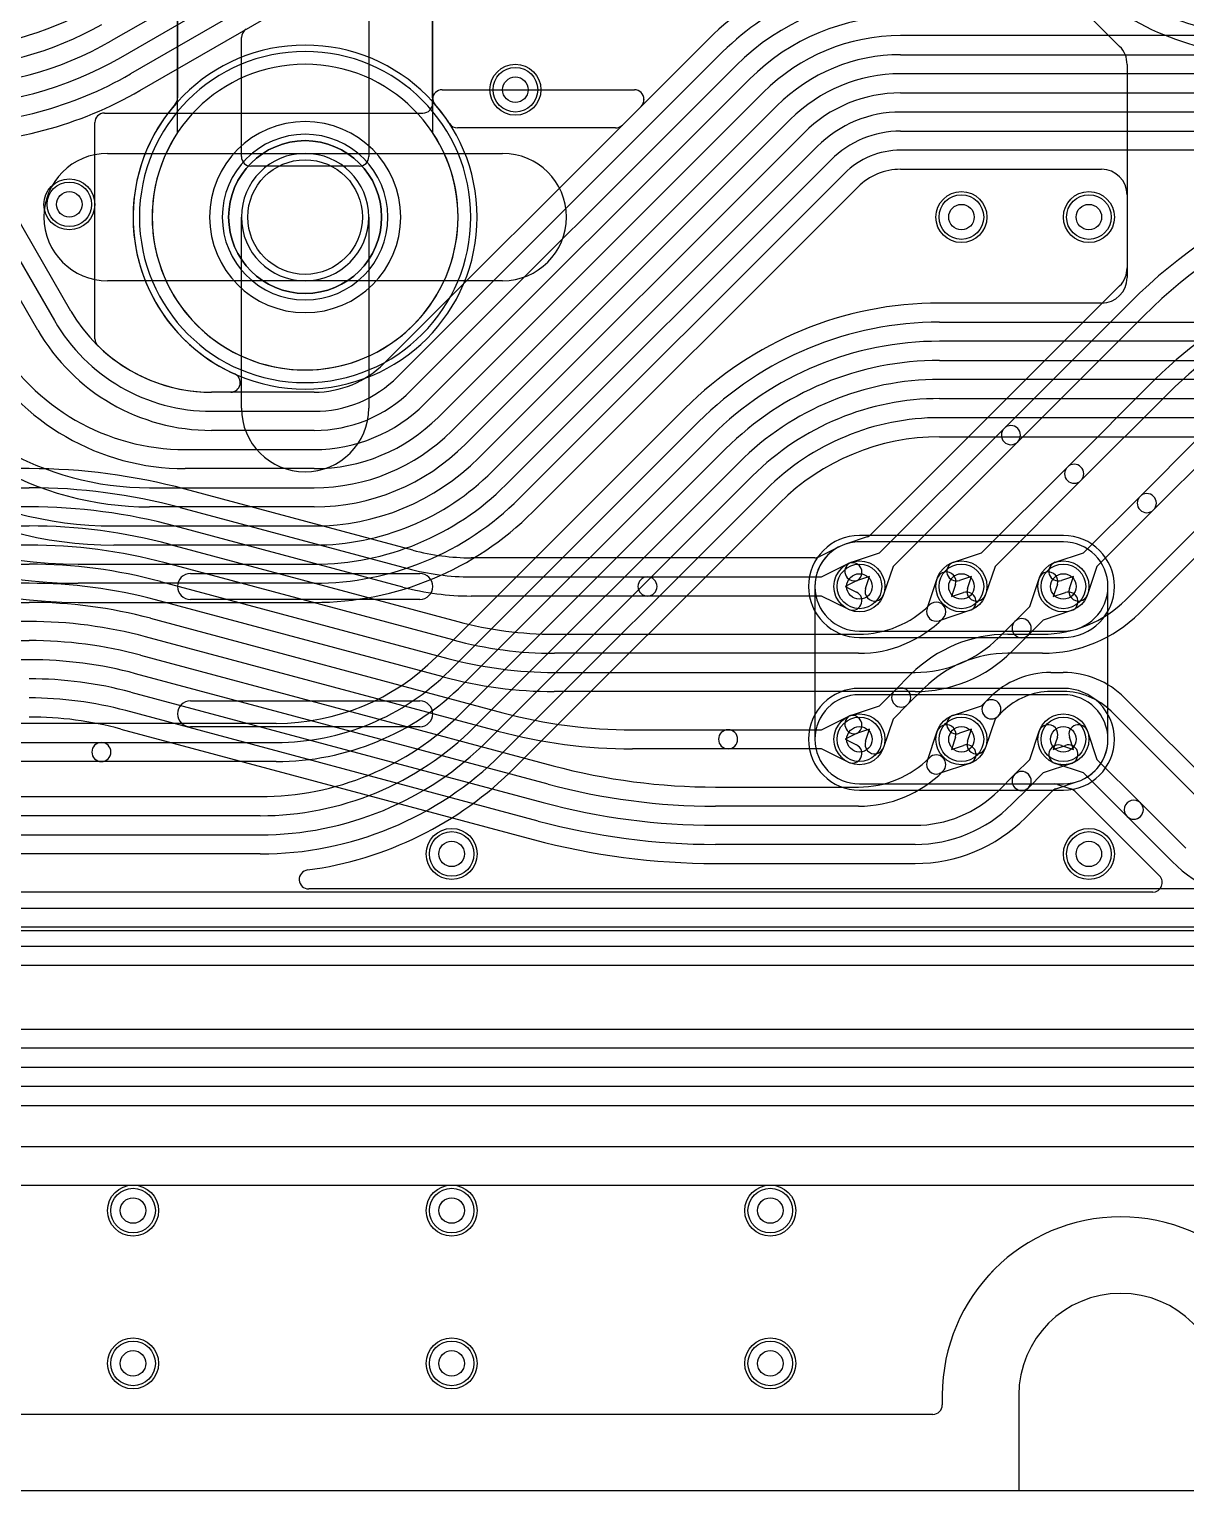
# Model space of a CAD drawing. Extents: x 0 to 57.3, y -1 to 20.5.
# Drawn here: x 10.69 to 19.76, y 0 to 11.47 of the extents above; entities that cross this region are included whole.
import ezdxf

# ---------------------------------------------------------------- set-up
doc = ezdxf.new("R2010")
doc.units = 0
for name, color, linetype in [('Hole', 1, 'CONTINUOUS'), ('L1', 3, 'CONTINUOUS'), ('L2', 3, 'CONTINUOUS'), ('L3', 3, 'CONTINUOUS'), ('L4', 3, 'CONTINUOUS'), ('Outline', 7, 'CONTINUOUS'), ('PartsArea-A', 111, 'CONTINUOUS'), ('PartsArea-B', 111, 'CONTINUOUS'), ('PartsSilk-B', 221, 'CONTINUOUS'), ('Resist-A', 2, 'CONTINUOUS'), ('Resist-B', 2, 'CONTINUOUS'), ('Silk-B', 140, 'CONTINUOUS')]:
    doc.layers.add(name, color=color, linetype=linetype)

msp = doc.modelspace()

# ---------------------------------------------------------------- linework, layer by layer
at = {"layer": 'Hole'}
for centre, radius in [((14.5, 11), 0.1), ((12.85, 10), 0.45), ((11, 10.1), 0.1), ((18, 10), 0.1), ((19, 10), 0.1), ((17.2, 7.1), 0.1), ((18, 7.1), 0.1), ((18.8, 7.1), 0.1), ((17.2, 5.9), 0.1), ((18, 5.9), 0.1), ((18.8, 5.9), 0.1), ((14, 5), 0.1), ((19, 5), 0.1), ((11.5, 2.2), 0.1), ((14, 2.2), 0.1), ((16.5, 2.2), 0.1), ((11.5, 1), 0.1), ((14, 1), 0.1), ((16.5, 1), 0.1)]:
    msp.add_circle(centre, radius, dxfattribs=at)
at = {"layer": 'L1'}
for p, q in [((14.08892, 12.9769), (11.32888, 11.38338)), ((11.4039, 11.25348), (14.16392, 12.84699)), ((14.23892, 12.71708), (11.4789, 11.12358)), ((11.55392, 10.99364), (14.31393, 12.58715)), ((13.35, 11.72503), (13.35, 10.47497)), ((12.35, 10.47497), (12.35, 11.40997)), ((11.3, 10.5), (12.85, 10.5)), ((12.85, 10.5), (14.4, 10.5)), ((13.27503, 10.4), (12.42497, 10.4)), ((12.35, 8.5), (12.35, 10)), ((13.35, 10), (13.35, 8.5)), ((12.85, 9.5), (11.3, 9.5)), ((14.4, 9.5), (12.85, 9.5)), ((10.68543, 8.02504), (6.06421, 8.02504)), ((6.06421, 7.875), (10.68543, 7.875)), ((13.69422, 7.38552), (11.90836, 7.86404)), ((10.68543, 7.725), (6.06421, 7.725)), ((11.86953, 7.71911), (13.65539, 7.24059)), ((5.46421, 7.575), (10.68545, 7.575)), ((13.61657, 7.0957), (11.83071, 7.57422)), ((10.68545, 7.425), (5.46421, 7.425)), ((11.7919, 7.42934), (14.04856, 6.82467)), ((17.04083, 7.41177), (16.8828, 7.33293)), ((18.8, 7.45004), (17.20001, 7.45005)), ((4.80781, 7.275), (10.68542, 7.275)), ((14.00974, 6.67978), (11.75308, 7.28445)), ((16.84932, 7.32504), (14.15361, 7.32504)), ((16.90234, 7.175), (17.11071, 7.27896)), ((10.68542, 7.125), (4.80781, 7.125)), ((11.71423, 7.13955), (13.97084, 6.53489)), ((14.15361, 7.175), (15.53681, 7.175)), ((15.53681, 7.175), (16.90234, 7.175)), ((17.17767, 7.14474), (17.088, 7.1)), ((17.73089, 6.9258), (17.81032, 7.16341)), ((17.95258, 7.11585), (17.92081, 7.02081)), ((18.53649, 6.94255), (18.61032, 7.16341)), ((18.75258, 7.11585), (18.72081, 7.02081)), ((15.53681, 7.025), (14.15361, 7.025)), ((16.90234, 7.025), (15.53681, 7.025)), ((17.11071, 6.92104), (16.90234, 7.025)), ((17.088, 7.1), (17.17767, 7.05526)), ((17.92081, 7.02081), (18.01585, 7.05258)), ((18.72081, 7.02081), (18.81585, 7.05258)), ((19.15004, 5.9), (19.15004, 7.1)), ((4.3, 6.975), (10.68542, 6.975)), ((13.93202, 6.39), (11.67541, 6.99466)), ((17.74897, 6.95505), (17.74899, 6.95505)), ((18.06341, 6.91032), (17.8258, 6.83089)), ((18.41942, 6.82548), (18.53649, 6.94255)), ((18.86341, 6.91032), (18.64255, 6.83649)), ((10.68542, 6.825), (4.3, 6.825)), ((11.63658, 6.84978), (14.40215, 6.10874)), ((18.28985, 6.69593), (18.41942, 6.82548)), ((18.64255, 6.83649), (18.52548, 6.71942)), ((4.96421, 6.675), (10.68543, 6.675)), ((14.36333, 5.96385), (11.59776, 6.70489)), ((14.80561, 6.725), (17.1936, 6.725)), ((18.52548, 6.71942), (18.39592, 6.58986)), ((11.55894, 6.56), (14.79534, 5.69281)), ((17.1936, 6.575), (14.80561, 6.575)), ((10.68543, 6.525), (4.96421, 6.525)), ((14.75652, 5.54793), (11.52012, 6.41511)), ((14.80554, 6.425), (17.63579, 6.425)), ((11.48128, 6.27022), (14.71768, 5.40303)), ((17.63579, 6.275), (14.80554, 6.275)), ((14.67886, 5.25815), (11.44246, 6.12533)), ((11.40363, 5.98041), (14.64003, 5.11322)), ((15.41802, 5.975), (16.16901, 5.975)), ((16.16901, 5.975), (16.90234, 5.975)), ((16.90234, 5.975), (17.11071, 6.07896)), ((17.17767, 5.94474), (17.088, 5.9)), ((17.088, 5.9), (17.17767, 5.85526)), ((17.73089, 5.7258), (17.81032, 5.96341)), ((17.95258, 5.91585), (17.92081, 5.82081)), ((17.92081, 5.82081), (18.01585, 5.85258)), ((18.53649, 5.74255), (18.61032, 5.96341)), ((18.75258, 5.91585), (18.72081, 5.82081)), ((18.72081, 5.82081), (18.81585, 5.85258)), ((16.16901, 5.825), (15.41802, 5.825)), ((16.90234, 5.825), (16.16901, 5.825)), ((17.11071, 5.72104), (16.90234, 5.825)), ((18.41942, 5.62548), (18.53649, 5.74255)), ((18.06341, 5.71032), (17.8258, 5.63089)), ((18.28985, 5.49593), (18.41942, 5.62548)), ((18.64255, 5.63649), (18.52548, 5.51942)), ((18.86341, 5.71032), (18.64255, 5.63649)), ((16.07002, 5.525), (17.1936, 5.525)), ((18.52548, 5.51942), (18.39592, 5.38986)), ((18.74123, 5.51127), (18.91017, 5.56775)), ((18.50201, 5.28377), (18.71117, 5.49291)), ((17.1936, 5.375), (16.07002, 5.375)), ((16.07, 5.225), (17.63579, 5.225)), ((17.63579, 5.075), (16.07, 5.075)), ((16.07, 4.92496), (17.63579, 4.92496)), ((17.85, 0.75), (17.85, 0.675)), ((17.775, 0.6), (7.80004, 0.6))]:
    msp.add_line(p, q, dxfattribs=at)
for centre, radius in [((14.5, 11), 0.2), ((12.85, 10), 0.6), ((11, 10.1), 0.2), ((18, 10), 0.2), ((19, 10), 0.2), ((17.2, 7.1), 0.2), ((18, 7.1), 0.2), ((18.8, 7.1), 0.2), ((17.2, 5.9), 0.2), ((18, 5.9), 0.2), ((18.8, 5.9), 0.2), ((14, 5), 0.2), ((19, 5), 0.2), ((11.5, 2.2), 0.2), ((14, 2.2), 0.2), ((16.5, 2.2), 0.2), ((11.5, 1), 0.2), ((14, 1), 0.2), ((16.5, 1), 0.2)]:
    msp.add_circle(centre, radius, dxfattribs=at)
for centre, radius, start, end in [((9.99121, 13.7), 2.375, -90, -59.999787), ((9.99138, 13.7), 2.525, -90, -59.999953), ((9.99138, 13.7), 2.675, -90, -60.000022), ((12.42497, 11.40997), 0.07497, 119.995133, 180), ((9.99139, 13.7), 2.825, -90, -59.999806), ((12.85, 10), 1.35004, 90, -90), ((12.85, 10), 1.35004, -90, 90), ((12.85, 10), 1.2, 90, -90), ((12.85, 10), 1.2, -90, 90), ((9.99139, 13.7), 2.975, -90, -59.99978), ((9.9914, 13.7), 3.12504, -90.000183, -59.999963), ((11.3, 10), 0.5, 90, -90), ((12.85, 10), 0.5, 90, -90), ((12.85, 10), 0.5, 0, 180), ((12.42497, 10.47497), 0.07497, 180, -90), ((12.85, 10), 0.5, -90, 90), ((13.27503, 10.47497), 0.07497, -90, 0), ((14.4, 10), 0.5, -90, 90), ((12.85, 8.5), 0.5, 180, 0), ((10.68544, 3.29999), 4.72505, 75.000158, 90.000121), ((10.68543, 3.3), 4.575, 74.999963, 90), ((10.68543, 3.3), 4.425, 74.999922, 90), ((10.68546, 3.3), 4.275, 75.000172, 90.000134), ((10.68546, 3.3), 4.125, 75.000137, 90.000139), ((14.15361, 9.1), 1.77496, -104.99989, -90), ((17.00736, 7.47885), 0.07497, -63.482801, -62.211202), ((17.1956, 7.09779), 0.35008, 115.824319, 115.967792), ((17.01044, 7.48039), 0.07497, -64.173238, -62.918846), ((17.01046, 7.4804), 0.07497, -62.935935, -62.867581), ((17.20002, 7.1), 0.35005, 90.001637, 116.349844), ((18.8, 7.1), 0.35004, 0, 90), ((10.68542, 3.3), 3.975, 74.999921, 90), ((14.15362, 9.1), 1.925, -105.000065, -90.000298), ((16.84933, 7.40001), 0.07497, -90.007642, -63.482801), ((17.14419, 7.21185), 0.075, -63.486197, 116.515959), ((10.68542, 3.3), 3.825, 74.999916, 90), ((15.53681, 7.1), 0.075, 90, -90), ((15.53681, 7.1), 0.075, -90, 90), ((17.88145, 7.13963), 0.075, -18.485681, 161.515874), ((18.68145, 7.13963), 0.075, -18.485681, 161.515874), ((14.15362, 9.1), 2.075, -104.999985, -90.000276), ((17.14419, 6.98815), 0.075, -116.513803, 63.484041), ((18.03963, 6.98145), 0.075, -71.514319, 108.484126), ((18.83963, 6.98145), 0.075, -71.514319, 108.484126), ((10.68542, 3.3), 3.675, 75.00001, 90), ((17.19359, 7.51043), 0.78543, -89.999271, -45), ((17.80202, 6.90202), 0.075, 161.514319, -71.514319), ((17.80202, 6.90202), 0.075, -45.010804, 135), ((10.68542, 3.3), 3.525, 74.999966, 90), ((14.80561, 9.65), 2.925, -105.000097, -90), ((17.19359, 7.51043), 0.93543, -89.999387, -45), ((18.47245, 6.77245), 0.075, 135, -45), ((18.47245, 6.77245), 0.075, -45, 135), ((10.68543, 3.3), 3.375, 75.000072, 90), ((14.80561, 9.65), 3.075, -105.000035, -90), ((17.63578, 7.35), 0.925, -89.999381, -45), ((17.63578, 7.35), 1.075, -89.999467, -45), ((10.68543, 3.3), 3.225, 75.000021, 90), ((14.80554, 9.65), 3.225, -105.000151, -90), ((10.68542, 3.3), 3.075, 75.000145, 90.000186), ((14.80554, 9.65), 3.375, -105.000092, -90), ((10.68542, 3.3), 2.925, 75.000144, 90.000196), ((15.41802, 9.9), 3.925, -105.00007, -90), ((17.14419, 6.01185), 0.075, -63.486197, 116.515959), ((10.68544, 3.29999), 2.77497, 75.000526, 90.000619), ((16.16901, 5.9), 0.075, 90, -90), ((16.16901, 5.9), 0.075, -90, 90), ((17.88145, 5.93963), 0.075, -18.485681, 161.515874), ((18.68145, 5.93963), 0.075, -18.485681, 161.515874), ((15.41802, 9.9), 4.075, -105.000024, -90), ((17.14419, 5.78815), 0.075, -116.513803, 63.484041), ((18.03963, 5.78145), 0.075, -71.514319, 108.484126), ((18.83963, 5.78145), 0.075, -71.514319, 108.484126), ((18.8, 5.9), 0.35004, -71.630789, 0), ((17.1936, 6.31043), 0.78543, -90, -45.000516), ((17.80201, 5.70201), 0.075, -45, 134.999529), ((16.07002, 10.45), 4.925, -104.99994, -90), ((17.1936, 6.31043), 0.93543, -90, -45.000433), ((17.80202, 5.70202), 0.075, 161.514319, -71.514319), ((18.47245, 5.57245), 0.075, 135, -45), ((18.47245, 5.57245), 0.075, -45, 135), ((16.07002, 10.45), 5.075, -104.999938, -90), ((18.76418, 5.4399), 0.07497, 107.825905, 135), ((18.93394, 5.49665), 0.07497, 108.372114, 108.485702), ((16.07, 10.45), 5.225, -104.999878, -90), ((17.63578, 6.15), 0.925, -89.999381, -45), ((17.63578, 6.15), 1.075, -89.999467, -45), ((17.63577, 6.15), 1.22504, -89.999065, -44.999669), ((16.07, 10.45), 5.375, -104.999876, -90), ((16.07001, 10.45), 5.52504, -104.999941, -90.000104), ((19.25, 0.75), 1.4, 0, 180), ((17.775, 0.675), 0.075, -90, 0)]:
    msp.add_arc(centre, radius, start, end, dxfattribs=at)
at = {"layer": 'L2'}
for p, q in [((18.08883, 12.49291), (19.24142, 11.34032)), ((19.3, 11.1989), (19.3, 9.6011)), ((19.24142, 9.45968), (17.28883, 7.50709)), ((18.33517, 8.34123), (19.3254, 9.33146)), ((19.43147, 9.22539), (18.44123, 8.23517)), ((18.83162, 8.03768), (19.51829, 8.72435)), ((19.62435, 8.61829), (18.93768, 7.93162)), ((17.35745, 7.36351), (18.33517, 8.34123)), ((19.40129, 7.80735), (19.85763, 8.26369)), ((18.44123, 8.23517), (17.46351, 7.25745)), ((19.96369, 8.15763), (19.50735, 7.70129)), ((18.15745, 7.36351), (18.83162, 8.03768)), ((19.28985, 6.99593), (20.38337, 8.08943)), ((18.93768, 7.93162), (18.26351, 7.25745)), ((20.48943, 7.98337), (19.39592, 6.88986)), ((18.95745, 7.36351), (19.40129, 7.80735)), ((19.50735, 7.70129), (19.06351, 7.25745)), ((17.25959, 7.489), (17.09051, 7.43248)), ((17.13659, 7.28968), (17.35745, 7.36351)), ((17.93659, 7.28968), (18.15745, 7.36351)), ((18.73659, 7.28968), (18.95745, 7.36351)), ((17.46351, 7.25745), (17.38968, 7.03659)), ((18.26351, 7.25745), (18.18968, 7.03659)), ((19.06351, 7.25745), (18.98968, 7.03659)), ((17.27919, 7.17919), (17.18415, 7.14742)), ((17.24742, 7.08415), (17.27919, 7.17919)), ((18.07919, 7.17919), (17.98415, 7.14742)), ((18.04742, 7.08415), (18.07919, 7.17919)), ((18.87919, 7.17919), (18.78415, 7.14742)), ((18.84742, 7.08415), (18.87919, 7.17919)), ((16.84996, 7.1), (16.84996, 5.9)), ((18.36421, 6.725), (18.63579, 6.725)), ((18.63579, 6.575), (18.36421, 6.575)), ((17.47451, 6.28057), (17.60408, 6.41015)), ((18.70051, 6.425), (18.79949, 6.425)), ((17.35745, 6.16351), (17.47451, 6.28057)), ((17.71014, 6.30408), (17.58057, 6.17451)), ((18.18239, 6.18845), (18.21983, 6.22589)), ((18.79949, 6.275), (18.70051, 6.275)), ((19.28017, 6.22589), (20.16015, 5.34593)), ((17.13659, 6.08968), (17.35745, 6.16351)), ((17.58057, 6.17451), (17.46351, 6.05745)), ((17.93659, 6.08968), (18.15745, 6.16351)), ((18.15745, 6.16351), (18.18239, 6.18845)), ((18.28845, 6.08239), (18.26351, 6.05745)), ((18.32589, 6.11983), (18.28845, 6.08239)), ((20.05408, 5.23986), (19.17411, 6.11983)), ((17.27919, 5.97919), (17.18415, 5.94742)), ((17.24742, 5.88415), (17.27919, 5.97919)), ((17.46351, 6.05745), (17.38968, 5.83659)), ((18.07919, 5.97919), (17.98415, 5.94742)), ((18.04742, 5.88415), (18.07919, 5.97919)), ((18.26351, 6.05745), (18.18968, 5.83659)), ((18.78415, 5.85258), (18.87919, 5.82081)), ((18.87919, 5.82081), (18.84742, 5.91585)), ((18.98968, 5.96341), (19.06351, 5.74254)), ((19.06351, 5.74254), (19.40557, 5.40048)), ((18.95745, 5.63649), (18.73659, 5.71032)), ((19.29951, 5.29442), (18.95745, 5.63649)), ((17.2, 5.54996), (18.73085, 5.54996)), ((18.75462, 5.54609), (18.85959, 5.511)), ((18.88883, 5.49291), (19.54798, 4.83376)), ((19.40557, 5.40048), (19.76014, 5.04592)), ((19.65408, 4.93985), (19.29951, 5.29442)), ((19.50074, 4.70004), (4.45254, 4.70004)), ((3.9, 4.4), (22.12366, 4.4)), ((23.04634, 2.7), (3.9, 2.7)), ((7.33668, 2.39996), (22.72351, 2.39996)), ((17.84996, 0.75), (17.84996, 0.67501)), ((17.77499, 0.60004), (7.33668, 0.60004))]:
    msp.add_line(p, q, dxfattribs=at)
for centre in [(14.5, 11), (11, 10.1), (18, 10), (19, 10), (17.2, 7.1), (18, 7.1), (18.8, 7.1), (17.2, 5.9), (18, 5.9), (18.8, 5.9), (14, 5), (19, 5), (11.5, 2.2), (14, 2.2), (16.5, 2.2), (11.5, 1), (14, 1), (16.5, 1)]:
    msp.add_circle(centre, 0.2, dxfattribs=at)
for centre, radius, start, end in [((20.37842, 13.35), 1.925, -134.99979, -90), ((20.37842, 13.35), 2.075, -134.999805, -90), ((19.1, 11.1989), 0.2, 0, 45), ((12.85, 10), 0.75004, 90, -90), ((12.85, 10), 0.75004, -90, 90), ((22.20686, 6.45), 4.075, 90.000141, 135), ((22.20686, 6.45), 3.925, 90.000146, 135), ((19.1, 9.6011), 0.2, -45, 0), ((21.69264, 6.55), 3.075, 90, 135), ((21.69264, 6.55), 2.925, 90, 135), ((18.3882, 8.2882), 0.075, 135, -45), ((18.3882, 8.2882), 0.075, -45, 135), ((18.88465, 7.98465), 0.075, 135, -45), ((18.88465, 7.98465), 0.075, -45, 135), ((19.45432, 7.75432), 0.075, 135, -45), ((19.45432, 7.75432), 0.075, -45, 135), ((17.23582, 7.5601), 0.07497, -71.514298, -45), ((17.2, 7.1), 0.35004, 108.272418, 180), ((17.06674, 7.50358), 0.07497, -71.724555, -71.514298), ((17.16037, 7.21855), 0.075, 108.485681, -71.515874), ((17.96037, 7.21855), 0.075, 108.485681, -71.515874), ((18.76037, 7.21855), 0.075, 108.485681, -71.515874), ((17.31855, 7.06037), 0.075, 161.514319, -18.484126), ((18.11855, 7.06037), 0.075, 161.514319, -18.484126), ((18.91855, 7.06037), 0.075, 161.514319, -18.484126), ((18.63578, 7.65), 0.925, -89.999381, -45), ((18.63578, 7.65), 1.075, -89.999467, -45), ((18.36421, 5.65), 1.075, 90, 134.999246), ((18.36421, 5.65), 0.925, 90, 134.999562), ((18.70051, 5.74521), 0.67979, 90, 135), ((18.79949, 5.74521), 0.67979, 45, 90), ((17.52754, 6.22754), 0.075, 135, -45), ((17.52754, 6.22754), 0.075, -45, 135), ((18.23542, 6.13542), 0.075, -45, 135), ((18.70051, 5.74521), 0.52979, 90, 135), ((18.79949, 5.74521), 0.52979, 45, 90), ((17.16037, 6.01855), 0.075, 108.485681, -71.515874), ((17.96037, 6.01855), 0.075, 108.485681, -71.515874), ((18.23542, 6.13542), 0.075, 135, -45), ((18.91855, 5.93963), 0.075, 18.485681, -161.515874), ((17.2, 5.9), 0.35004, 180, -90), ((17.31855, 5.86037), 0.075, 161.514319, -18.484126), ((18.11855, 5.86037), 0.075, 161.514319, -18.484126), ((18.76037, 5.78145), 0.075, 71.514319, -108.484126), ((18.73085, 5.47499), 0.07497, 71.514298, 90), ((18.83582, 5.4399), 0.07497, 45, 71.514298), ((19.35254, 5.34745), 0.075, 45, -134.999192), ((19.35254, 5.34745), 0.075, -135, 44.999482), ((20.41421, 5.7), 1.075, -134.999246, -90), ((19.50074, 4.77501), 0.07497, -90, 45.356675), ((20.41421, 5.7), 1.22504, -134.999669, -134.64084), ((19.25, 0.75), 1.40004, 0, 180), ((17.77499, 0.67501), 0.07497, -90, 0)]:
    msp.add_arc(centre, radius, start, end, dxfattribs=at)
at = {"layer": 'L3'}
for p, q in [((18.8, 7.50004), (17.2, 7.50004)), ((17.2, 6.69996), (18.8, 6.69996)), ((18.8, 6.30004), (17.2, 6.30004)), ((17.2, 5.49996), (18.8, 5.49996)), ((17.84996, 0.75), (17.84996, 0.67501)), ((17.77499, 0.60004), (7.33668, 0.60004))]:
    msp.add_line(p, q, dxfattribs=at)
for centre in [(14.5, 11), (11, 10.1), (18, 10), (19, 10), (14, 5), (19, 5), (11.5, 2.2), (14, 2.2), (16.5, 2.2), (11.5, 1), (14, 1), (16.5, 1)]:
    msp.add_circle(centre, 0.2, dxfattribs=at)
for centre, radius, start, end in [((12.85, 10), 0.75004, 90, -90), ((12.85, 10), 0.75004, -90, 90), ((17.2, 7.1), 0.40004, 90, -90), ((18.8, 7.1), 0.40004, -90, 90), ((17.2, 5.9), 0.40004, 90, -90), ((18.8, 5.9), 0.40004, -90, 90), ((19.25, 0.75), 1.40004, 0, 180), ((17.77499, 0.67501), 0.07497, -90, 0)]:
    msp.add_arc(centre, radius, start, end, dxfattribs=at)
at = {"layer": 'L4'}
for p, q in [((13.85004, 10.93542), (13.85004, 12.8)), ((11.84996, 12.14996), (11.84996, 10.9354)), ((16.02033, 11.40263), (15.33966, 10.72196)), ((21.13163, 11.425), (17.52298, 11.425)), ((13.57582, 8.74592), (16.12642, 11.29654)), ((17.52304, 11.275), (21.58579, 11.275)), ((16.23249, 11.19047), (13.68188, 8.63985)), ((13.78797, 8.53379), (16.33858, 11.0844)), ((21.58579, 11.125), (17.52304, 11.125)), ((13.85004, 10.89196), (13.85004, 10.92503)), ((16.44464, 10.97834), (13.89403, 8.42773)), ((13.92501, 11), (15.43388, 11)), ((15.50885, 10.92503), (15.50885, 10.9222)), ((17.52309, 10.975), (19.85155, 10.975)), ((11.27497, 10.81692), (13.77499, 10.81692)), ((15.48689, 10.86919), (13.46972, 8.85202)), ((14.00016, 8.32166), (16.55077, 10.87227)), ((19.85155, 10.825), (17.52309, 10.825)), ((11.2, 9.04462), (11.2, 10.74195)), ((15.28665, 10.7), (14.04586, 10.7)), ((16.65683, 10.76621), (14.10622, 8.2156)), ((17.52315, 10.675), (21.58578, 10.675)), ((14.21234, 8.10953), (16.76296, 10.66014)), ((11.01243, 9.26253), (10.29074, 10.51252)), ((16.86903, 10.55407), (14.31841, 8.00347)), ((14.42454, 7.8974), (16.97513, 10.44801)), ((21.58578, 10.525), (17.52315, 10.525)), ((10.75259, 9.1125), (10.0309, 10.3625)), ((10.16081, 10.4375), (10.88249, 9.1875)), ((17.0812, 10.34194), (14.5306, 7.79134)), ((17.52315, 10.37496), (19.1, 10.37496)), ((14.6367, 7.68524), (17.18729, 10.23585)), ((19.3, 10.17496), (19.3, 9.52504)), ((19.1, 9.32504), (17.82835, 9.32504)), ((17.82835, 9.175), (20.00418, 9.175)), ((20.00418, 9.025), (17.82835, 9.025)), ((17.82842, 8.875), (21.58578, 8.875)), ((21.58578, 8.725), (17.82842, 8.725)), ((12.92175, 8.62504), (12.11658, 8.62504)), ((12.26628, 8.62504), (12.11658, 8.62504)), ((15.83074, 8.49761), (13.87805, 6.54492)), ((17.82843, 8.575), (20.98578, 8.575)), ((12.11658, 8.475), (12.92175, 8.475)), ((13.98415, 6.43882), (15.93684, 8.39151)), ((20.98578, 8.425), (17.82843, 8.425)), ((12.92175, 8.325), (12.11658, 8.325)), ((16.04291, 8.28544), (14.09022, 6.33275)), ((17.82843, 8.27496), (19.99996, 8.27496)), ((11.90941, 8.175), (12.92176, 8.175)), ((14.07133, 6.10167), (16.14905, 8.17938)), ((16.25511, 8.07332), (14.17739, 5.99561)), ((12.92176, 8.025), (11.90941, 8.025)), ((14.28343, 5.88951), (16.36117, 7.96725)), ((11.62902, 7.875), (12.92182, 7.875)), ((16.46724, 7.86118), (14.3895, 5.78344)), ((12.92182, 7.725), (11.62902, 7.725)), ((14.49559, 5.67735), (16.57333, 7.75509)), ((11.34863, 7.575), (12.92187, 7.575)), ((12.92187, 7.425), (11.34863, 7.425)), ((18.8, 7.45004), (17.2, 7.45004)), ((11.06824, 7.275), (12.92193, 7.275)), ((12.92193, 7.125), (11.06824, 7.125)), ((11.06824, 6.97496), (12.92193, 6.97496)), ((17.2, 6.74996), (18.8, 6.74996)), ((18.8, 6.25004), (17.2, 6.25004)), ((12.62296, 6.02504), (9.95067, 6.02504)), ((9.89766, 5.875), (11.25147, 5.875)), ((11.25147, 5.875), (12.62296, 5.875)), ((11.25147, 5.725), (9.89766, 5.725)), ((12.62296, 5.725), (11.25147, 5.725)), ((17.2, 5.54996), (18.8, 5.54996)), ((9.54606, 5.44999), (12.49802, 5.44999)), ((12.49802, 5.29999), (9.54606, 5.29999)), ((9.13926, 5.14995), (12.49799, 5.14995)), ((12.49799, 4.99995), (9.13926, 4.99995)), ((19.99996, 4.72504), (12.87848, 4.72504)), ((8.91421, 4.575), (20.77254, 4.575)), ((20.77254, 4.425), (8.91421, 4.425)), ((8.62132, 4.275), (20.8614, 4.275)), ((20.8614, 4.125), (8.62132, 4.125)), ((3.18662, 3.62499), (21.13578, 3.62499)), ((21.13578, 3.47499), (3.18662, 3.47499)), ((2.91128, 3.32495), (21.93349, 3.32495)), ((21.93349, 3.17495), (2.91128, 3.17495)), ((3.22123, 3.02491), (21.93349, 3.02491)), ((17.84996, 0.75), (17.84996, 0.67501)), ((17.77499, 0.60004), (7.33668, 0.60004))]:
    msp.add_line(p, q, dxfattribs=at)
for centre, radius in [((14.5, 11), 0.2), ((12.85, 10), 0.6), ((11, 10.1), 0.2), ((18, 10), 0.2), ((19, 10), 0.2), ((17.2, 7.1), 0.2), ((18, 7.1), 0.2), ((18.8, 7.1), 0.2), ((17.2, 5.9), 0.2), ((18, 5.9), 0.2), ((18.8, 5.9), 0.2), ((14, 5), 0.2), ((19, 5), 0.2), ((11.5, 2.2), 0.2), ((14, 2.2), 0.2), ((16.5, 2.2), 0.2), ((11.5, 1), 0.2), ((14, 1), 0.2), ((16.5, 1), 0.2)]:
    msp.add_circle(centre, radius, dxfattribs=at)
for centre, radius, start, end in [((17.52296, 9.9), 2.12504, 89.99973, 135), ((17.52296, 9.9), 1.975, 89.99971, 135), ((17.52296, 9.9), 1.825, 89.999686, 135), ((17.52298, 9.9), 1.675, 90, 135), ((17.52298, 9.9), 1.525, 90, 135), ((17.52304, 9.9), 1.375, 90, 135), ((12.85, 10), 1.2, 90, -90), ((12.85, 10), 1.2, -90, 90), ((17.52304, 9.9), 1.225, 90, 135), ((11.77499, 10.9354), 0.07497, -41.024883, 0), ((13.92501, 10.92503), 0.07497, 90, 180), ((13.92501, 10.93542), 0.07497, 180, -138.975117), ((15.43388, 10.92503), 0.07497, 0, 90), ((15.43388, 10.9222), 0.07497, -45, 0), ((17.5231, 9.9), 1.075, 90.000533, 135), ((11.27497, 10.74195), 0.07497, 90, 180), ((12.85, 9.99998), 1.35004, 138.971656, -174.967372), ((13.77499, 10.89197), 0.07505, -90, -0.007634), ((12.85, 9.99999), 1.35005, 32.945317, 41.028664), ((17.5231, 9.9), 0.925, 90.000619, 135), ((14.04586, 10.77497), 0.07497, -147.053992, -90), ((15.28665, 10.77497), 0.07497, -90, -45), ((17.52314, 9.9), 0.775, 89.999261, 135), ((17.52314, 9.9), 0.625, 89.999083, 135), ((17.52313, 9.89999), 0.47497, 89.997587, 134.998294), ((19.1, 10.17496), 0.2, 0, 90), ((11.43048, 9.87497), 0.07497, 4.375845, 5.035286), ((12.85, 9.99999), 1.35005, -174.930331, -114.18109), ((19.1, 9.52504), 0.2, -90, 0), ((17.82834, 6.5), 2.82504, 89.999797, 134.999857), ((12.11658, 9.9), 1.425, -150.000036, -90), ((12.11658, 9.9), 1.27496, -150.00044, -90), ((12.11658, 9.9), 1.575, -150, -90), ((17.82835, 6.5), 2.675, 90, 135), ((11.06824, 10.8), 3.675, -149.999974, -90), ((11.06824, 10.8), 3.525, -149.999988, -90), ((11.34862, 10.5), 3.075, -149.999602, -89.999814), ((11.34862, 10.5), 2.925, -149.999514, -89.999804), ((11.62902, 10.2), 2.475, -149.999967, -90), ((11.62902, 10.2), 2.325, -149.999988, -90), ((11.9094, 9.9), 1.875, -150.000036, -89.999694), ((11.9094, 9.9), 1.725, -149.999909, -89.999668), ((11.27497, 9.04462), 0.07497, 180, -134.535245), ((12.11658, 9.9), 1.27496, -134.5351, -90), ((17.82835, 6.5), 2.525, 90, 135), ((11.06823, 10.8), 3.82504, -149.98804, -89.99985), ((12.92175, 9.4), 0.77496, -90, -45.000523), ((17.82842, 6.5), 2.375, 90, 134.999824), ((12.26628, 8.70001), 0.07497, -90, 65.817905), ((12.92175, 9.4), 0.925, -90, -45.000438), ((17.82842, 6.5), 2.225, 90, 134.999818), ((12.92175, 9.4), 1.075, -90, -45.000754), ((12.92176, 9.4), 1.225, -90, -45), ((17.82842, 6.5), 2.075, 89.999724, 135), ((12.92176, 9.4), 1.375, -90, -45), ((17.82842, 6.5), 1.925, 89.999702, 135), ((12.92182, 9.4), 1.525, -90, -45), ((17.82841, 6.49999), 1.77497, 89.999354, 134.999543), ((12.92182, 9.4), 1.675, -90, -45), ((12.92187, 9.4), 1.825, -90, -45), ((12.92187, 9.4), 1.975, -90, -44.999795), ((12.92193, 9.4), 2.125, -90, -44.999809), ((12.92193, 9.4), 2.275, -90, -44.999822), ((12.92193, 9.4), 2.42504, -90, -44.999833), ((17.2, 7.1), 0.35004, 90, -90), ((18.8, 7.1), 0.35004, -90, 90), ((12.62296, 7.8), 1.77496, -90, -44.999772), ((12.62297, 7.8), 1.925, -90.000298, -45), ((12.62297, 7.8), 2.075, -90.000276, -45), ((17.2, 5.9), 0.35004, 90, -90), ((18.8, 5.9), 0.35004, -90, 90), ((12.49802, 7.67499), 2.225, -90, -45.000182), ((12.49802, 7.67499), 2.375, -90, -45.000171), ((11.25147, 5.8), 0.075, 90, -90), ((11.25147, 5.8), 0.075, -90, 90), ((12.49799, 7.67495), 2.525, -90, -45), ((12.49799, 7.67495), 2.675, -90, -45), ((12.49798, 7.67495), 2.82504, -82.460762, -44.999857), ((12.87848, 4.80001), 0.07497, 97.542119, -90), ((19.25, 0.75), 1.40004, 0, 180), ((17.77499, 0.67501), 0.07497, -90, 0)]:
    msp.add_arc(centre, radius, start, end, dxfattribs=at)
at = {"layer": 'Outline'}
for p, q in [((18.45, 0.75), (18.45, 0)), ((18.45, 0), (5, 0))]:
    msp.add_line(p, q, dxfattribs=at)
msp.add_arc((19.25, 0.75), 0.8, 0, 180, dxfattribs=at)
at = {"layer": 'PartsArea-A'}
for start, end in [(0, 180), (180, 0)]:
    msp.add_arc((12.85, 10), 0.6, start, end, dxfattribs=at)
at = {"layer": 'PartsArea-B'}
for p, q in [((13.85, 12.8), (13.85, 10.66332)), ((11.85, 10.66332), (11.85, 12.7)), ((57.3, 0), (0, 0))]:
    msp.add_line(p, q, dxfattribs=at)
msp.add_arc((12.85, 10), 1.2, 146.442888, 33.557112, dxfattribs=at)
at = {"layer": 'PartsSilk-B'}
for p, q in [((11.95, 7.2016), (13.75, 7.2016)), ((13.75, 6.9984), (11.95, 6.9984))]:
    msp.add_line(p, q, dxfattribs=at)
for centre, start, end in [((11.95, 7.1), 90, -90), ((13.75, 7.1), -90, 90)]:
    msp.add_arc(centre, 0.1016, start, end, dxfattribs=at)
at = {"layer": 'Resist-A'}
for centre, radius in [((14.5, 11), 0.175), ((12.85, 10), 0.6), ((11, 10.1), 0.175), ((18, 10), 0.175), ((19, 10), 0.175), ((17.2, 7.1), 0.175), ((18, 7.1), 0.175), ((18.8, 7.1), 0.175), ((17.2, 5.9), 0.175), ((18, 5.9), 0.175), ((18.8, 5.9), 0.175), ((14, 5), 0.175), ((19, 5), 0.175), ((11.5, 2.2), 0.175), ((14, 2.2), 0.175), ((16.5, 2.2), 0.175), ((11.5, 1), 0.175), ((14, 1), 0.175), ((16.5, 1), 0.175)]:
    msp.add_circle(centre, radius, dxfattribs=at)
for start, end in [(90, -90), (-90, 90)]:
    msp.add_arc((12.85, 10), 1.3, start, end, dxfattribs=at)
at = {"layer": 'Resist-B'}
for centre, radius in [((14.5, 11), 0.175), ((12.85, 10), 0.6), ((11, 10.1), 0.175), ((18, 10), 0.175), ((19, 10), 0.175), ((17.2, 7.1), 0.175), ((18, 7.1), 0.175), ((18.8, 7.1), 0.175), ((17.2, 5.9), 0.175), ((18, 5.9), 0.175), ((18.8, 5.9), 0.175), ((14, 5), 0.175), ((19, 5), 0.175), ((11.5, 2.2), 0.175), ((14, 2.2), 0.175), ((16.5, 2.2), 0.175), ((11.5, 1), 0.175), ((14, 1), 0.175), ((16.5, 1), 0.175)]:
    msp.add_circle(centre, radius, dxfattribs=at)
for start, end in [(90, -90), (-90, 90)]:
    msp.add_arc((12.85, 10), 0.65, start, end, dxfattribs=at)
at = {"layer": 'Silk-B'}
for p, q in [((11.95, 6.2016), (13.75, 6.2016)), ((13.75, 5.9984), (11.95, 5.9984))]:
    msp.add_line(p, q, dxfattribs=at)
for centre, start, end in [((11.95, 6.1), 90, -90), ((13.75, 6.1), -90, 90)]:
    msp.add_arc(centre, 0.1016, start, end, dxfattribs=at)

doc.saveas('drawing.dxf')
